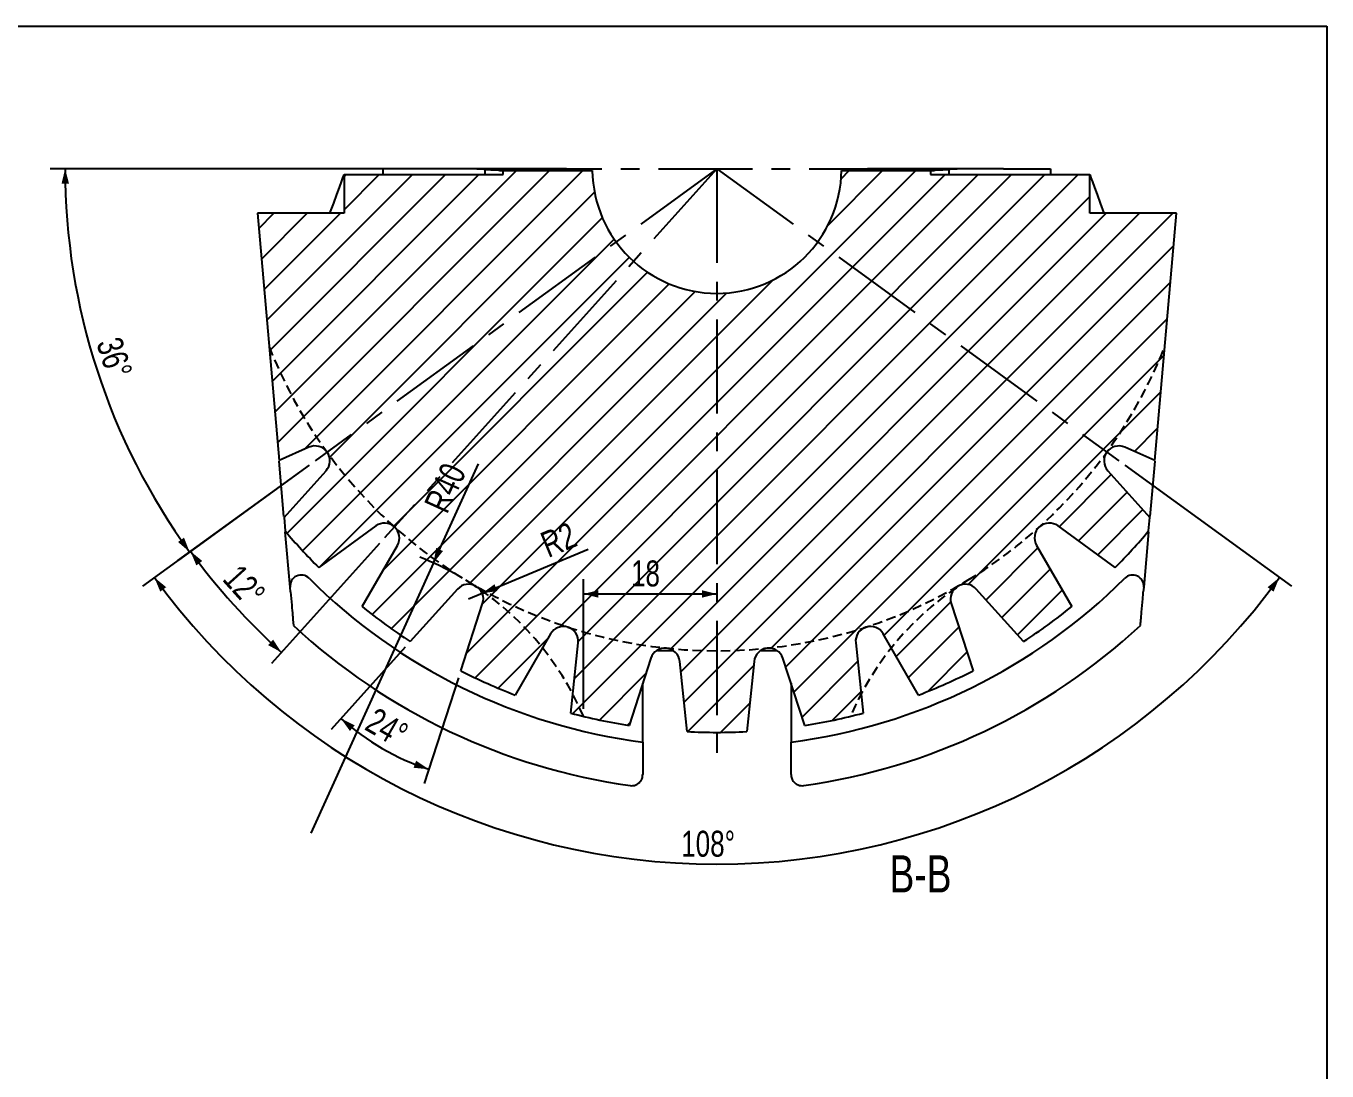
# Model space of a CAD drawing. Header units: millimetres. Extents: x 8 to 832, y 8 to 585.
# Drawn here: x 656.5 to 832, y 444.1 to 585 of the extents above; entities that cross this region are included whole.
import ezdxf

# ---------------------------------------------------------------- set-up
doc = ezdxf.new("R2010")
doc.units = ezdxf.units.MM
doc.linetypes.add('CENTERX2', pattern=[20.319999999999997, 12.7, -2.54, 2.54, -2.54])
doc.linetypes.add('HIDDEN', pattern=[1.905, 1.27, -0.635])
for name, color, linetype in [('CENTERLINE', 4, 'CENTERX2'), ('DIMENSIONS', 2, 'Continuous'), ('HATCH', 3, 'Continuous'), ('HIDDEN', 3, 'HIDDEN'), ('TEXT', 2, 'Continuous')]:
    doc.layers.add(name, color=color, linetype=linetype)
doc.layers.add('OUTLINE', color=7, linetype='Continuous', lineweight=25)
doc.styles.add('SLDTEXTSTYLE0', font='TXT', dxfattribs={"width": 0.75})
doc.dimstyles.new('SLDDIMSTYLE14', dxfattribs={"dimtxt": 3.5, "dimasz": 2, "dimexe": 0, "dimexo": 0.0625, "dimgap": 0.875, "dimtad": 1, "dimdec": 4, "dimzin": 12, "dimdsep": 46, "dimtxsty": 'SLDTEXTSTYLE0', "dimsah": 1, "dimcen": 0.09, "dimazin": 3, "dimtfac": 1, "dimtofl": 0, "dimtmove": 0, "dimatfit": 3, "dimfxl": 0, "dimfrac": 2, "dimtolj": 1, "dimtzin": 12, "dimarcsym": 0})
doc.dimstyles.new('SLDDIMSTYLE2', dxfattribs={"dimtxt": 3.5, "dimasz": 2, "dimexe": 0, "dimexo": 0.0625, "dimgap": 0.875, "dimtad": 1, "dimrnd": 1e-09, "dimzin": 12, "dimdsep": 46, "dimtxsty": 'SLDTEXTSTYLE0', "dimsah": 1, "dimcen": 0.09, "dimadec": 0, "dimazin": 3, "dimtfac": 1, "dimtofl": 0, "dimtmove": 0, "dimatfit": 3, "dimfxl": 0, "dimfrac": 2, "dimtolj": 1, "dimtzin": 12, "dimarcsym": 0})
doc.dimstyles.new('SLDDIMSTYLE6', dxfattribs={"dimtxt": 3.5, "dimasz": 2, "dimexe": 0, "dimexo": 0.0625, "dimgap": 0.875, "dimtad": 1, "dimrnd": 1e-09, "dimzin": 12, "dimdsep": 46, "dimtxsty": 'SLDTEXTSTYLE0', "dimsah": 1, "dimcen": 0, "dimadec": 0, "dimazin": 3, "dimtfac": 1, "dimtofl": 0, "dimtmove": 0, "dimatfit": 3, "dimfxl": 0, "dimfrac": 2, "dimtolj": 1, "dimtzin": 12, "dimarcsym": 0})

# ---------------------------------------------------------------- blocks, each defined once
blk = doc.blocks.new('_D_104')
at = {"layer": 'DIMENSIONS'}
for p, q in [((720.5023148955856, 565.7607896842887), (659.8115253185674, 565.7607896842887)), ((694.7068440877763, 525.791392528401), (676.9825159881033, 512.9139143836682))]:
    blk.add_line(p, q, dxfattribs=at)
blk.add_arc((749.7199997052728, 565.7607896842887), 87.9084743867054, 180, 216.0000000000005, dxfattribs=at)
for points in [[(661.8115253185674, 565.7607896842887), (661.3343041780028, 563.7552324093652), (662.3342395003862, 563.7666056696788)], [(678.6005499768531, 514.0894848882531), (677.8512826790002, 516.0100573332205), (677.0356329752335, 515.4315112583523)]]:
    blk.add_solid(points, dxfattribs=at)
at = {"layer": 'DIMENSIONS', "insert": (669.317420935376, 543.3369711493311), "char_height": 3.5, "attachment_point": 1, "rotation": 288.00000000000085, "style": 'SLDTEXTSTYLE0'}
blk.add_mtext('36°', dxfattribs=at)
blk = doc.blocks.new('_D_105')
at = {"layer": 'DIMENSIONS'}
for p, q in [((694.7068440877763, 525.791392528401), (677.0979126553598, 512.9977549700202)), ((704.2191184728704, 515.2269415518263), (689.6549312572387, 499.0517729618306))]:
    blk.add_line(p, q, dxfattribs=at)
blk.add_arc((749.7199997052728, 565.7607896842887), 87.76583626159923, 216.0000000000005, 228.0000000000006, dxfattribs=at)
for points in [[(678.7159466441097, 514.1733254746051), (679.5087387842079, 512.2703066563591), (680.3110073880769, 512.8672698773754)], [(690.9931924699564, 500.5380626127853), (689.8610208303285, 502.2609054316235), (689.1834679320079, 501.5254313872294)]]:
    blk.add_solid(points, dxfattribs=at)
at = {"layer": 'DIMENSIONS', "insert": (685.49517854772, 512.6683806703132), "char_height": 3.5, "attachment_point": 1, "rotation": 312.0000000000005, "style": 'SLDTEXTSTYLE0'}
blk.add_mtext('12°', dxfattribs=at)
blk = doc.blocks.new('_D_106')
at = {"layer": 'DIMENSIONS'}
for p, q in [((694.7068440877763, 525.791392528401), (672.2344738405513, 509.4642598387099)), ((804.7331553227692, 525.791392528401), (827.2055255699942, 509.4642598387098))]:
    blk.add_line(p, q, dxfattribs=at)
blk.add_arc((749.7199997052728, 565.7607896842887), 93.77737724111343, 216.0000000000005, 324.000000000001, dxfattribs=at)
for points in [[(673.8525078293013, 510.6398303432949), (674.6439104647915, 508.7362332565827), (675.4466146661279, 509.3326106246619)], [(825.5874915812442, 510.6398303432948), (823.9933847444178, 509.3326106246617), (824.7960889457541, 508.7362332565825)]]:
    blk.add_solid(points, dxfattribs=at)
at = {"layer": 'DIMENSIONS', "insert": (744.9074997313498, 476.4951493577541), "char_height": 3.5, "attachment_point": 1, "style": 'SLDTEXTSTYLE0'}
blk.add_mtext('108°', dxfattribs=at)
blk = doc.blocks.new('_D_107')
at = {"layer": 'DIMENSIONS'}
for q in [(717.5520501346963, 525.9497589406), (694.9494849022352, 476.1773609253371)]:
    blk.add_line((711.4887134809827, 512.5978759961038), q, dxfattribs=at)
blk.add_arc((694.9494849022352, 476.1773609253371), 40.00000000000004, 59.99085012726223, 68.43872900967534, dxfattribs=at)
blk.add_solid([(711.4887134809827, 512.5978759961038), (712.7709313483047, 514.2121613924078), (711.8604184715355, 514.6256421068765)], dxfattribs=at)
at = {"layer": 'DIMENSIONS', "insert": (710.1374088598727, 520.5237628454485), "char_height": 3.5, "attachment_point": 1, "rotation": 65.57632378356358, "style": 'SLDTEXTSTYLE0'}
blk.add_mtext('R40', dxfattribs=at)
blk = doc.blocks.new('_D_108')
at = {"layer": 'DIMENSIONS'}
for p, q in [((731.7199997052725, 492.9231299163903), (731.7199997052725, 510.4244485885987)), ((731.7199997052725, 508.4244485885987), (749.7199997052728, 508.4244485885987))]:
    blk.add_line(p, q, dxfattribs=at)
for points in [[(731.7199997052725, 508.4244485885987), (733.7199997052725, 507.9244485885987), (733.7199997052725, 508.9244485885987)], [(749.7199997052728, 508.4244485885987), (747.7199997052728, 508.9244485885987), (747.7199997052728, 507.9244485885987)]]:
    blk.add_solid(points, dxfattribs=at)
at = {"layer": 'DIMENSIONS', "insert": (738.1338885117498, 512.9361855031776), "char_height": 3.5, "attachment_point": 1, "style": 'SLDTEXTSTYLE0'}
blk.add_mtext('18', dxfattribs=at)
blk = doc.blocks.new('_D_109')
at = {"layer": 'DIMENSIONS'}
for p, q in [((707.6931785499513, 501.2560464436509), (697.6802216587574, 490.1355312098457)), ((714.870663971948, 497.1121233031565), (710.2464937218977, 482.8803906514816))]:
    blk.add_line(p, q, dxfattribs=at)
blk.add_arc((721.0297340500169, 516.067791886738), 32.89529871951054, 228.000000000001, 252.0000000000004, dxfattribs=at)
for points in [[(699.0184828714752, 491.6218208608005), (700.2215825714791, 489.9477386908189), (700.8678448044111, 490.7108540990538)], [(710.8645277106475, 484.7825036840719), (709.1509263865037, 485.9286147179131), (708.8131801734189, 484.98737750257)]]:
    blk.add_solid(points, dxfattribs=at)
at = {"layer": 'DIMENSIONS', "insert": (703.7900248089043, 493.2466285605701), "char_height": 3.5, "attachment_point": 1, "rotation": 330.00000000000097, "style": 'SLDTEXTSTYLE0'}
blk.add_mtext('24°', dxfattribs=at)
blk = doc.blocks.new('_D_110')
at = {"layer": 'DIMENSIONS'}
for q in [(732.3440659764203, 514.4522740713913), (716.2199997052727, 507.7370876307319)]:
    blk.add_line((718.0662825773201, 508.5060086646388), q, dxfattribs=at)
blk.add_solid([(718.0662825773201, 508.5060086646388), (720.1047957078441, 508.8133589805338), (719.7203351908908, 509.7365004165575)], dxfattribs=at)
at = {"layer": 'DIMENSIONS', "insert": (725.6237701869245, 516.4905703635679), "char_height": 3.5, "attachment_point": 1, "rotation": 22.610252581933853, "style": 'SLDTEXTSTYLE0'}
blk.add_mtext('R2', dxfattribs=at)

msp = doc.modelspace()

# ---------------------------------------------------------------- hatches: boundary and pattern name
at = {"layer": 'HATCH'}
h = msp.add_hatch(dxfattribs=at)
h.set_pattern_fill('ANSI31', color=256, angle=2.8e-322, style=0)
h.set_pattern_definition([(45, (0, 0), (-2.245064030267288, 2.245064030267288), [])])
edge = h.paths.add_edge_path(flags=0)
edge.add_arc((716.2199997052727, 507.7370876307319), 2.000000000000004, -18.00000000000182, 138.0000000000003, ccw=False)
edge.add_line((718.122112737863, 507.119053641982), (715.1796809663228, 498.0631798194516))
edge.add_arc((749.7199997052728, 565.7607896842892), 76.00000000000001, 242.9686549775297, 249.0313450224716)
edge.add_line((722.5228556586529, 494.7937878051946), (727.2838102745824, 503.0400030925139))
edge.add_arc((729.0158610821512, 502.0400030925139), 2.000000000000004, -6.000000000002501, 149.9999999999986, ccw=False)
edge.add_line((731.0049048728878, 501.8309461659786), (730.0095943335074, 492.3611989491857))
edge.add_arc((749.7199997052728, 565.7607896842892), 76.00000000000001, 254.9686549775297, 261.0313450224717)
edge.add_line((737.8720478622096, 490.6899828608345), (740.8144796337496, 499.7458566833648))
edge.add_arc((742.7165926663399, 499.1278226946148), 2.000000000000004, 6.000000000000625, 161.9999999999991, ccw=False)
edge.add_line((744.7056364570766, 499.3368796211502), (745.7009469964568, 489.8671324043573))
edge.add_arc((749.7199997052728, 565.7607896842892), 76.00000000000001, 266.9686549775298, 273.0313450224713)
edge.add_line((753.7390524140882, 489.8671324043573), (754.7343629534685, 499.3368796211502))
edge.add_arc((756.7234067442051, 499.1278226946148), 2.000000000000004, 18.000000000000227, 173.9999999999978, ccw=False)
edge.add_line((758.6255197767954, 499.7458566833647), (761.5679515483354, 490.6899828608344))
edge.add_arc((749.7199997052728, 565.7607896842892), 76.00000000000001, 278.9686549775294, 285.0313450224718)
edge.add_line((769.4304050770381, 492.3611989491857), (768.4350945376577, 501.8309461659786))
edge.add_arc((770.4241383283943, 502.0400030925139), 2.000000000000004, 30.00000000000108, 186.0000000000001, ccw=False)
edge.add_line((772.1561891359631, 503.0400030925139), (776.9171437518926, 494.7937878051945))
edge.add_arc((749.7199997052728, 565.7607896842892), 76.00000000000001, 290.9686549775299, 297.0313450224718)
edge.add_line((784.2603184442227, 498.0631798194516), (781.3178866726826, 507.119053641982))
edge.add_arc((783.2199997052728, 507.7370876307319), 2.000000000000004, 41.99999999999778, 198.000000000001, ccw=False)
edge.add_line((784.7062893562276, 509.0753488434495), (791.0776902542352, 501.9991912691282))
edge.add_arc((749.7199997052728, 565.7607896842892), 76.00000000000001, 302.9686549775298, 309.0313450224718)
edge.add_line((797.5806541396769, 506.7238710899845), (792.8196995237474, 514.9700863773038))
edge.add_arc((794.5517503313163, 515.9700863773039), 2.000000000000004, 53.99999999999642, 210.0000000000034, ccw=False)
edge.add_line((795.7273208359013, 517.5881203660538), (803.4307072233707, 511.9912825458995))
edge.add_arc((749.7199997052728, 565.7607896842892), 76.00000000000001, 314.9686549775299, 320.0086932207194)
edge.add_line((807.9467887762058, 516.9177652643266), (808.1066569742381, 518.7450671293839))
edge.add_line((808.1066569742381, 518.7450671293839), (802.4378486774395, 525.040916567976))
edge.add_arc((803.9241383283943, 526.3791777806936), 2.000000000000004, 65.99999999999858, 221.9999999999986, ccw=False)
edge.add_line((804.7376116145459, 528.2062686959788), (808.7770584525996, 526.4077910909028))
edge.add_line((808.7770584525996, 526.4077910909028), (811.6950677241188, 559.7607896842887))
edge.add_line((811.6950677241188, 559.7607896842887), (800.0111758926856, 559.7607896842889))
edge.add_line((800.0111758926856, 559.7607896842889), (800.0111758926856, 564.9607896842889))
edge.add_line((800.0111758926856, 564.9607896842889), (778.5273276479487, 564.960789684289))
edge.add_line((778.5273276479487, 564.960789684289), (778.5273276479488, 565.5169750907362))
edge.add_line((778.5273276479488, 565.5169750907362), (766.5226342016234, 565.5169750907363))
edge.add_arc((749.7199997052728, 565.7607896842892), 16.80440333882704, 180.8313319480087, 359.1686680519905, ccw=False)
edge.add_line((732.9173652089221, 565.5169750907365), (720.9126717625968, 565.5169750907365))
edge.add_line((720.9126717625968, 565.5169750907365), (720.9126717625968, 564.9607896842895))
edge.add_line((720.9126717625968, 564.9607896842895), (699.4288235178599, 564.9607896842896))
edge.add_line((699.4288235178599, 564.9607896842896), (699.4288235178598, 559.7607896842895))
edge.add_line((699.4288235178598, 559.7607896842895), (687.7449316864265, 559.7607896842896))
edge.add_line((687.7449316864265, 559.7607896842896), (690.6629409579459, 526.4077910908984))
edge.add_line((690.6629409579459, 526.4077910908984), (694.7023877959996, 528.2062686959788))
edge.add_arc((695.5158610821512, 526.3791777806937), 2.000000000000004, -42.00000000000182, 114.00000000000111, ccw=False)
edge.add_line((697.002150733106, 525.040916567976), (691.3333424363068, 518.7450671293833))
edge.add_line((691.3333424363068, 518.7450671293833), (691.493210634339, 516.9177652643273))
edge.add_arc((749.7199997052728, 565.7607896842892), 76.00000000000001, 219.9913067792815, 225.0313450224717)
edge.add_line((696.0092921871748, 511.9912825458995), (703.7126785746442, 517.5881203660538))
edge.add_arc((704.8882490792292, 515.9700863773039), 2.000000000000004, -30.00000000000142, 126.00000000000199, ccw=False)
edge.add_line((706.6202998867981, 514.9700863773039), (701.8593452708685, 506.7238710899845))
edge.add_arc((749.7199997052728, 565.7607896842892), 76.00000000000001, 230.9686549775297, 237.0313450224716)
edge.add_line((708.3623091563102, 501.9991912691283), (714.7337100543178, 509.0753488434496))

# ---------------------------------------------------------------- linework, layer by layer
at = {"layer": 'CENTERLINE'}
for p, q in [((749.7199997052728, 565.7607896842887), (695.5158610821512, 526.3791777806935)), ((749.7199997052728, 565.7607896842887), (704.8882490792292, 515.9700863773037)), ((721.5023148955856, 565.7607896842887), (777.9376845149593, 565.7607896842887)), ((749.7199997052728, 565.7607896842887), (749.7199997052728, 486.3762856606467)), ((749.7199997052728, 565.7607896842887), (803.9241383283943, 526.3791777806935))]:
    msp.add_line(p, q, dxfattribs=at)
at = {"layer": 'HIDDEN'}
for centre, radius, start, end in [((749.7199997052728, 565.7607896842891), 65, 201.6886267163476, 238.5587539430983), ((749.7199997052728, 565.7607896842891), 64.9999999999999, 301.4412460569034, 338.3113732836538), ((694.9494849022352, 476.1773609253371), 39.99999999999995, 23.1814446257974, 58.55875394309756), ((749.7199997052728, 565.7607896842891), 65, 238.5587539430983, 301.4412460569034), ((804.4905145083103, 476.1773609253372), 39.99999999999995, 121.4412460569022, 156.8185553742026)]:
    msp.add_arc(centre, radius, start, end, dxfattribs=at)
at = {"layer": 'OUTLINE'}
for p, q in [((8.000000000000007, 585), (832.0000000000003, 585)), ((832.0000000000003, 585), (832.0000000000003, 8.000000000000007)), ((704.7200023101917, 564.9607897045147), (704.7200023101917, 565.7607896842889)), ((711.0784768032185, 565.7607896842889), (704.7200023101917, 565.7607896842889)), ((728.5162961947075, 565.7607896842889), (711.0784768032185, 565.7607896842889)), ((718.4199995266548, 565.6290386083359), (718.4199995266548, 564.9607897045147)), ((720.9126732217422, 565.5169750949657), (720.8206511007896, 565.5131346844659)), ((720.9126732217422, 564.9607897045147), (720.9126732217422, 565.5169750949657)), ((720.9126732217422, 565.5169750949657), (732.9173653291813, 565.5169750949657)), ((728.6729185747257, 565.7526709106836), (728.5162961947075, 565.7607896842889)), ((729.4199994670502, 565.7607896842889), (728.5162961947075, 565.7607896842889)), ((766.522634252747, 565.5169750949657), (778.5273275243393, 565.5169750949657)), ((767.1187630061335, 565.5533373625307), (766.8074545821449, 565.5169750949657)), ((770.9237031543902, 565.7607896842889), (770.0199996492169, 565.7607896842889)), ((770.9237031543902, 565.7607896842889), (770.7670798430494, 565.7526709106836)), ((788.3615239428631, 565.7607896842889), (770.9237031543902, 565.7607896842889)), ((778.5273275243393, 565.5169750949657), (778.5273275243393, 564.9607897045147)), ((778.6193487139693, 565.5131346844659), (778.5273275243393, 565.5169750949657)), ((781.0199993567816, 565.6290386083359), (781.0199993567816, 564.9607897045147)), ((788.3615239428631, 565.7607896842889), (794.720000298535, 565.7607896842889)), ((794.720000298535, 565.7607896842889), (794.720000298535, 564.9607897045147)), ((699.4288234876743, 564.9607897045147), (699.4288234876743, 559.7607896321509)), ((699.4288234876743, 564.9607897045147), (720.9126732217422, 564.9607897045147)), ((778.5273275243393, 564.9607897045147), (800.011175395762, 564.9607897045147)), ((800.011175395762, 559.7607896321509), (800.011175395762, 564.9607897045147)), ((687.7449347542873, 559.7607896321509), (690.6629397439114, 526.4077915468309)), ((699.4288234876743, 559.7607896321509), (687.7449347542873, 559.7607896321509)), ((811.6950659917942, 559.7607896321509), (800.011175395762, 559.7607896321509)), ((808.7770572768799, 526.4077915468309), (811.6950659917942, 559.7607896321509)), ((694.7023912238232, 528.2062685706709), (690.6629397439114, 526.4077915468309)), ((808.7770572768799, 526.4077915468309), (804.7376132475487, 528.2062685706709)), ((691.3246928619495, 518.8439174213503), (690.6715898679844, 526.3089409687612)), ((691.3333429860226, 518.7450668432806), (697.0021470355144, 525.0409154810999)), ((802.4378499852768, 525.0409154810999), (808.106657760059, 518.7450668432806)), ((808.7684108780971, 526.3089409687612), (808.1153041588417, 518.8439174213503)), ((691.3333429860226, 518.7450668432806), (691.4932100938908, 516.9177635231111)), ((807.9467869269005, 516.9177635231111), (808.106657760059, 518.7450668432806)), ((692.156125502502, 509.3405826606844), (691.5018602179638, 516.8189166703318)), ((703.712676362907, 517.5881220617388), (696.009290115749, 511.9912831702326)), ((803.4307069050423, 511.9912831702326), (795.7273206578842, 517.5881220617388)), ((807.9381405281177, 516.8189166703318), (807.2838715182892, 509.3405826606844)), ((701.8593444394222, 506.7238716998194), (706.6202989684692, 514.9700848975275)), ((792.8196999149671, 514.9700848975275), (797.5806544440142, 506.7238716998194)), ((692.2104178833118, 508.7200312533472), (692.156125502502, 509.3405826606844)), ((714.7337092923275, 509.0753494420145), (708.3623080419651, 501.9991903224085)), ((791.0776908414713, 501.9991903224085), (784.7062895911089, 509.0753494420145)), ((807.2838715182892, 509.3405826606844), (807.2295791374794, 508.7200312533472)), ((715.1796824204079, 498.0631827035044), (718.1221141385189, 507.1190542199705)), ((781.3178866075626, 507.1190542199705), (784.2603183256737, 498.0631827035044)), ((727.2838099764934, 503.0400066294764), (722.5228554474464, 494.7937859811876)), ((730.0095937120071, 492.3612012186144), (731.0049055980793, 501.8309487619493)), ((768.4350945368218, 501.8309487619493), (769.4304050550139, 492.3612012186144)), ((776.9171434359899, 494.7937859811876), (772.1561891397736, 503.0400066294764)), ((741.7004543261877, 500.8107929148767), (743.7828338610283, 500.8107929148767)), ((755.6705118062249, 500.8107929148767), (757.7459976913682, 500.8107929148767)), ((740.8144797103754, 499.7458590784166), (737.8720479922644, 490.6899838366602)), ((745.7009467201582, 489.8671342649553), (744.7056366967312, 499.3368818082903)), ((754.7343631180278, 499.3368818082903), (753.7390521632782, 489.8671342649553)), ((761.5679513568333, 490.6899838366602), (758.6255201043836, 499.7458590784166)), ((739.7200005965582, 488.454884163389), (739.7200005965582, 496.3773919859026)), ((759.7200001495233, 496.3773919859026), (759.7200001495233, 488.454884163389)), ((739.7200005965582, 488.454884163389), (739.7200005965582, 485.380446783552)), ((759.7200001495233, 485.380446783552), (759.7200001495233, 488.454884163389))]:
    msp.add_line(p, q, dxfattribs=at)
at = {"layer": 'OUTLINE', "flags": 128}
for points in [[(697.5361748503796, 559.7607896321509), (698.0323686169735, 561.1240563572441), (698.4555615948788, 562.2867688194905), (698.8040923046223, 563.2443642367665), (699.0766047405353, 563.9930854209755), (699.2720260190121, 564.5299946314711), (699.3895887302509, 564.852985158382), (699.4288234876743, 564.9607897045147)], [(800.011175395762, 564.9607897045147), (800.0504138784758, 564.852985158382), (800.1679710017792, 564.5299946314711), (800.3633922802559, 563.9930854209755), (800.635904716169, 563.2443642367665), (800.9844391512028, 562.2867688194905), (801.407632129108, 561.1240563572441), (801.9038221704117, 559.7607896321509)]]:
    msp.add_lwpolyline(points, dxfattribs=at)
at = {"layer": 'OUTLINE'}
for centre, radius, start, end in [((749.7199997052728, 565.7607896842889), 16.80440333882713, 180.8313319480099, 359.1686680519917), ((695.5158610821514, 526.379177780693), 1.999999999999989, 317.9999999999998, 113.9999999999976), ((803.9241383283946, 526.3791777806938), 2.00000000000005, 66.00000000000237, 222.0000000000042), ((704.8882490792296, 515.9700863773033), 2.000000000000024, 330.0000000000002, 126.0000000000028), ((794.5517503313166, 515.9700863773039), 2.000000000000049, 54.00000000000177, 210.0000000000014), ((749.7199997052728, 565.7607896842889), 76.00000000000006, 219.9913067792819, 225.031345022472), ((749.7199997052728, 565.7607896842889), 75.99999999999996, 314.9686549775303, 320.0086932207197), ((693.6504202132568, 509.4713168177885), 1.500000000000105, 45.11213111851612, 185.0000000000024), ((805.7895791972888, 509.4713168177885), 1.499999999999992, 354.9999999999988, 134.887868881487), ((749.7199997052728, 565.7607896842889), 77.95000000000003, 225.1121311185123, 262.6293631926687), ((716.219999705273, 507.7370876307313), 2.000000000000025, 342.0000000000038, 137.9999999999978), ((749.7199997052728, 565.7607896842889), 77.94999999999995, 277.3706368073328, 314.8878688814893), ((783.2199997052733, 507.7370876307318), 2.00000000000006, 42.00000000000102, 198.0000000000009), ((749.7199997052728, 565.7607896842889), 76.00000000000003, 230.9686549775301, 237.031345022472), ((749.7199997052728, 565.7607896842889), 75.99999999999986, 302.9686549775303, 309.0313450224722), ((749.7199997052728, 565.7607896842889), 83.99999999999999, 227.1648715905665, 261.9872223400805), ((729.0158610821517, 502.0400030925135), 2.000000000000066, 354.0000000000007, 150.0000000000011), ((749.7199997052728, 565.7607896842889), 83.99999999999996, 278.012777659921, 312.835128409435), ((770.4241383283947, 502.0400030925139), 2.000000000000138, 30.00000000000054, 186.0000000000038), ((742.7165926663404, 499.1278226946146), 2.000000000000019, 6.000000000001698, 161.999999999999), ((756.7234067442056, 499.1278226946146), 2.000000000000126, 18.00000000000104, 174.0000000000003), ((749.7199997052728, 565.7607896842889), 76, 242.9686549775301, 249.0313450224721), ((749.7199997052728, 565.7607896842889), 75.99999999999996, 290.9686549775303, 297.0313450224722), ((749.7199997052728, 565.7607896842889), 75.99999999999994, 254.9686549775301, 261.031345022472), ((749.7199997052728, 565.7607896842889), 75.99999999999993, 278.9686549775299, 285.0313450224721), ((749.7199997052728, 565.7607896842889), 75.99999999999991, 266.9686549775302, 273.0313450224718)]:
    msp.add_arc(centre, radius, start, end, dxfattribs=at)
for centre, start_param, end_param in [((720.725338264599, 18416.68703968427), 3.139416324315716, 3.142105224499154), ((778.7146611459465, 18416.68703968427), 3.141080082681773, 3.143768982865211)]:
    msp.add_ellipse(centre, major_axis=(0, 17851.17624999998), ratio=0.01041666666666697, start_param=start_param, end_param=end_param, dxfattribs=at)
for points, knots in [([(717.039496349012, 565.7334406820386), (716.8968294736063, 565.7367730176107), (716.6114964251843, 565.7434376723492), (715.379188744878, 565.7520582869596), (713.7118853193771, 565.7582300541682), (712.178643270908, 565.7605969070673), (711.2928540406091, 565.76075211993), (711.0784768032185, 565.7607896842889)], [0, 0, 0, 0, 0.2315217256348316, 0.4630423114230924, 0.6945616534720351, 0.9260783189927335, 1, 1, 1, 1]), ([(718.4199995266548, 565.6290386083359), (718.3625257436087, 565.6444077377229), (718.2473909109408, 565.6751960736639), (717.4425642193244, 565.7140047718236), (717.039496349012, 565.7334406820386)], [0, 0, 0, 0, 0.4991867509973321, 1, 1, 1, 1]), ([(719.5332541035763, 565.5786534604207), (719.2094215160758, 565.5861313693111), (718.5601389454257, 565.6011245358266), (718.4667901784082, 565.6197184780167), (718.4199995266548, 565.6290386083359)], [0, 0, 0, 0, 0.4987544747677358, 1, 1, 1, 1]), ([(720.3206500875107, 565.5530649070218), (720.2743383118341, 565.5569602048903), (720.1815164400484, 565.5647674814205), (719.7496491206622, 565.5740182124755), (719.5332541035763, 565.5786534604207)], [0, 0, 0, 0, 0.4989317149685485, 1, 1, 1, 1]), ([(730.4204485284439, 565.6290386083359), (730.3996288716921, 565.6377844644111), (730.3579895430441, 565.6552761829232), (730.0152902489308, 565.6850394183208), (729.4847752221852, 565.717146621517), (728.94353757185, 565.7408294759451), (728.6729185747257, 565.7526709106836)], [0, 0, 0, 0, 0.2495126427071994, 0.4990254669131266, 0.7495125742917845, 0.9999999999999999, 0.9999999999999999, 0.9999999999999999, 0.9999999999999999]), ([(731.414836542522, 565.5833869947177), (731.1256249592881, 565.5902567765153), (730.5457571654144, 565.6040306550401), (730.4622873903172, 565.6206887904065), (730.4204485284439, 565.6290386083359)], [0, 0, 0, 0, 0.4987543476107791, 1, 1, 1, 1]), ([(732.3212369250408, 565.5533373625307), (732.2678899690894, 565.5578554734315), (732.1609675719163, 565.5669110463238), (731.6639009505463, 565.5778871935142), (731.414836542522, 565.5833869947177)], [0, 0, 0, 0, 0.4989315369076887, 1, 1, 1, 1]), ([(732.727740602409, 565.5169638317833), (732.6429158779304, 565.5170457990058), (732.5075584264968, 565.5171765966527), (732.3718869036495, 565.5435073536273), (732.3212369250408, 565.5533373625307)], [0, 0, 0, 0, 0.6266719975888424, 1, 1, 1, 1]), ([(768.0251640289365, 565.5833869947177), (767.7770242341701, 565.5779100114979), (767.2796818280584, 565.5669325863927), (767.1724789773081, 565.5578755554179), (767.1187630061335, 565.5533373625307)], [0, 0, 0, 0, 0.4989315041651458, 1, 1, 1, 1]), ([(769.0195500057465, 565.6290386083359), (768.9781262960553, 565.6207291488639), (768.895071935062, 565.6040687181159), (768.3156145974386, 565.5902923444407), (768.0251640289365, 565.5833869947177)], [0, 0, 0, 0, 0.4987541797408227, 0.9999999999999999, 0.9999999999999999, 0.9999999999999999, 0.9999999999999999]), ([(770.7670798430494, 565.7526709106836), (770.497432659839, 565.7408745917954), (769.9581381211468, 565.7172819464828), (769.4269848646392, 565.6852003821683), (769.0824988226211, 565.6553817292317), (769.040532949146, 565.637819650493), (769.0195500057465, 565.6290386083359)], [0, 0, 0, 0, 0.2495126400283604, 0.4990254394646897, 0.7495126402036782, 0.9999999999999999, 0.9999999999999999, 0.9999999999999999, 0.9999999999999999]), ([(779.9067466425053, 565.5786534604207), (779.691154771286, 565.57403750792), (779.2590478066567, 565.5647858361726), (779.1659814134613, 565.5569774444364), (779.1193487959257, 565.5530649070218)], [0, 0, 0, 0, 0.4989317203073067, 1, 1, 1, 1]), ([(781.0199993567816, 565.6290386083359), (780.9736728157353, 565.6197633687327), (780.8807883266671, 565.6011665585227), (780.2319660165255, 565.5861702800713), (779.9067466425053, 565.5786534604207)], [0, 0, 0, 0, 0.4987543292873856, 1, 1, 1, 1]), ([(782.400503465747, 565.7334406820386), (781.9985594739317, 565.7140658312917), (781.1933611003168, 565.6752529652504), (781.0778492664315, 565.6444600982073), (781.0199993567816, 565.6290386083359)], [0, 0, 0, 0, 0.4991862936965609, 0.9999999999999999, 0.9999999999999999, 0.9999999999999999, 0.9999999999999999]), ([(788.3615239428631, 565.7607896842889), (787.6869339533171, 565.7604380509341), (786.3377536505691, 565.7597347840557), (784.5405277245317, 565.7542884338762), (783.1805445471588, 565.7463906595982), (782.5619394963868, 565.7388915619426), (782.4319649046118, 565.734502976027), (782.400503465747, 565.7334406820386)], [0, 0, 0, 0, 0.2315135832944197, 0.4630272776647057, 0.6945425457464999, 0.9260614640785156, 1, 1, 1, 1]), ([(692.2104178833118, 508.7200312533472), (692.2639660311894, 508.1079730398826), (692.3610173311423, 506.9986714558337), (692.4814864771394, 505.6217194154844), (692.5579217795943, 504.7481106616307), (692.6012167193369, 504.2531546392589), (692.6065580067481, 504.1921136208138), (692.6091506051174, 504.1624850251768)], [0, 0, 0, 0, 0.3062331719226536, 0.5550206422019085, 0.7357614492759434, 0.8717417013917971, 1, 1, 1, 1]), ([(806.8308464156738, 504.1624850251768), (806.8311840870471, 504.1663502453592), (806.8323972079683, 504.180236466821), (806.8504111401845, 504.3860799294543), (806.9023724015094, 504.9800860938267), (807.0023979844133, 506.1232747455554), (807.1195022658341, 507.4618050656693), (807.201847029525, 508.4030412812838), (807.2295791374794, 508.7200312533472)], [0, 0, 0, 0, 0.04608675838206985, 0.1655716629702871, 0.3160029202115193, 0.5276334614640984, 0.8409161766513347, 1, 1, 1, 1]), ([(739.7200005965582, 485.380446783552), (739.7200005965582, 485.0371584544653), (739.7200005965582, 484.581745400054), (739.7200005965582, 484.1680841234572), (739.7200005965582, 484.0662388720606)], [0, 0, 0, 0, 0.7537955395909732, 0.9999999999999999, 0.9999999999999999, 0.9999999999999999, 0.9999999999999999]), ([(759.7200001495233, 484.0662388720605), (759.7200001495233, 484.2733808008244), (759.7200001495233, 484.6944902121024), (759.7200001495233, 485.1493371303087), (759.7200001495233, 485.380446783552)], [0, 0, 0, 0, 0.4918957477945136, 0.9999999999999999, 0.9999999999999999, 0.9999999999999999, 0.9999999999999999]), ([(738.0109081881395, 482.5808836736772), (738.0130089727729, 482.5805891411981), (738.2664072118635, 482.5450624097218), (738.7464556220464, 482.5973210096291), (739.3137779094972, 482.9802224070951), (739.6561855238177, 483.4941267091601), (739.7004352063957, 483.8908320723316), (739.7200005965582, 484.0662388720606)], [0, 0, 0, 0, 0.002923357340722814, 0.3526175842149833, 0.6373724671106283, 0.8396610155981029, 1, 1, 1, 1]), ([(759.7200001495233, 484.0662388720605), (759.7395647124517, 483.8908320664784), (759.7838125352775, 483.4941265901421), (760.1262227146376, 482.9802221949124), (760.6935349704605, 482.597321769332), (761.1736172593479, 482.5450606956217), (761.4269902220834, 482.5805891412709), (761.4290906952968, 482.5808836736772)], [0, 0, 0, 0, 0.1603389254749027, 0.3626274909612552, 0.6473825291071261, 0.9970767853671798, 0.9999999999999999, 0.9999999999999999, 0.9999999999999999, 0.9999999999999999])]:
    msp.add_open_spline(points, degree=3, knots=knots, dxfattribs=at)

# ---------------------------------------------------------------- texts
at = {"layer": 'TEXT', "insert": (777.1762997948942, 473.175670688242), "char_height": 5, "attachment_point": 2, "style": 'SLDTEXTSTYLE0'}
msp.add_mtext('B-B', dxfattribs=at)

# ---------------------------------------------------------------- dimensions: what is measured, and where the dimension line sits
at = {"layer": 'DIMENSIONS'}
for base, line1, line2, picture, middle in [((666.114072302231, 538.5955771492222), ((721.5023148955856, 565.7607896842887), (777.9376845149593, 565.7607896842887)), ((749.7199997052728, 565.7607896842887), (695.5158610821512, 526.3791777806935)), '_D_104', (666.1140723022311, 538.595577149222)), ((749.7199997052728, 471.9834124431753), ((695.5158610821512, 526.3791777806935), (749.7199997052728, 565.7607896842887)), ((803.9241383283943, 526.3791777806935), (749.7199997052728, 565.7607896842887)), '_D_106', (749.7199997052728, 471.9834124431752)), ((684.4972726337688, 507.0339824489729), ((695.5158610821512, 526.3791777806935), (749.7199997052728, 565.7607896842887)), ((704.8882490792292, 515.9700863773037), (749.7199997052728, 565.7607896842887)), '_D_105', (684.4972726337688, 507.0339824489729)), ((704.5820846902616, 487.5796275305642), ((715.1796809663228, 498.0631798194516), (718.122112737863, 507.119053641982)), ((714.7337100543178, 509.0753488434496), (708.3623091563102, 501.9991912691283)), '_D_109', (704.5820846902617, 487.579627530564))]:
    dim = msp.add_angular_dim_2l(base=base, line1=line1, line2=line2, dimstyle='SLDDIMSTYLE14', dxfattribs=at)
    dim.commit()
    dim.dimension.update_dxf_attribs({"geometry": picture, "text_midpoint": middle, "dimtype": 162})
for center, mpoint, picture, middle in [((694.9494849022352, 476.1773609253371), (711.4887134809827, 512.5978759961038), '_D_107', (715.9282233697954, 522.3739690726104)), ((716.2199997052727, 507.7370876307319), (718.0662825773201, 508.5060086646388), '_D_110', (730.0737459933531, 513.5067602276081))]:
    dim = msp.add_radius_dim(center=center, mpoint=mpoint, dimstyle='SLDDIMSTYLE6', dxfattribs=at)
    dim.commit()
    dim.dimension.update_dxf_attribs({"geometry": picture, "text_midpoint": middle, "dimtype": 164})
dim = msp.add_linear_dim(base=(749.7199997052728, 508.4244485885987), p1=(731.7199997052725, 491.9231299163903), p2=(749.7199997052728, 486.3762856606467), dimstyle='SLDDIMSTYLE2', dxfattribs=at)
dim.commit()
dim.dimension.update_dxf_attribs({"geometry": '_D_108', "text_midpoint": (740.7199997052726, 508.4244485885987), "dimtype": 160})

doc.saveas('drawing.dxf')
